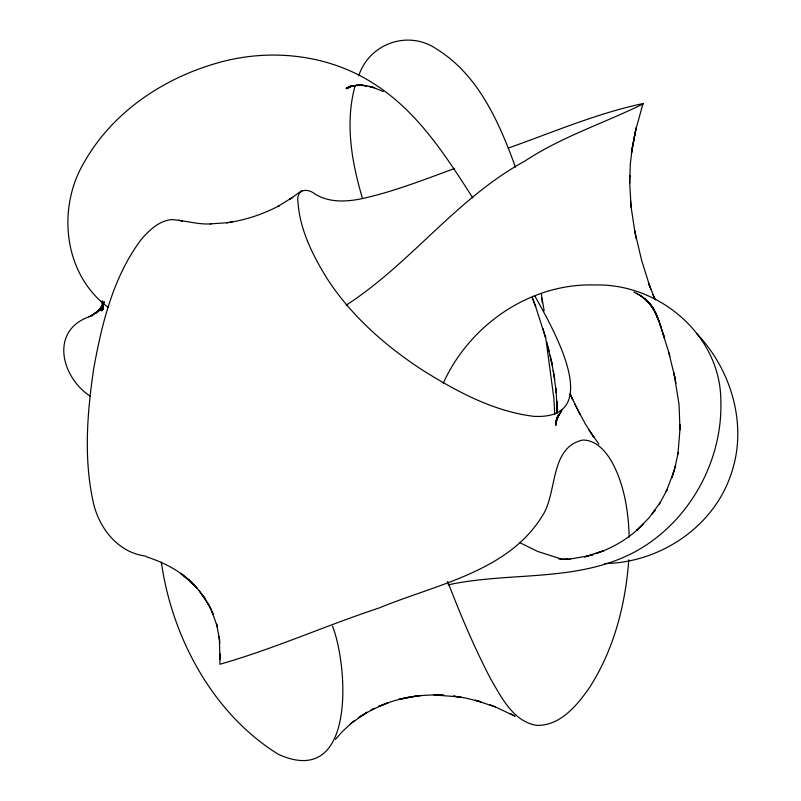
<?xml version="1.0" encoding="UTF-8"?>
<svg xmlns="http://www.w3.org/2000/svg" width="801" height="801" viewBox="0 0 801 801"><rect width="100%" height="100%" fill="white"/><g stroke="black" fill="none" stroke-linecap="round" stroke-linejoin="round"><path stroke-width="1.2" d="M556.985 413.356L556.945 401.261L557.005 411.043M629.696 176.901L629.696 175.469L629.656 183.149L630.307 164.105L632.319 147.044L636.224 127.689L631.438 153.121L635.543 130.613L643.003 103.569C596.785 113.382 552.82 132.325 508.335 148.055M680.049 424.63L680.009 429.797L679.038 404.425L673.911 372.906L676.014 383.279M220.005 653.626L219.955 659.563L219.304 636.615L219.814 643.353M680.029 428.735L677.946 454.087L678.157 452.615L675.013 467.564L671.879 477.917L675.533 465.661M629.196 537.121C628.455 511.879 624.55 486.017 612.705 463.419C606.587 452.235 596.665 439.929 582.697 440.059C549.196 447.509 557.746 493.346 542.037 516.345C507.644 571.984 435.704 584.49 379.504 607.839C325.937 625.471 274.062 648.84 219.905 664.259L219.975 656.85M102.738 300.856L101.727 311.028L102.658 304.74L99.835 310.778L104.28 301.587M628.755 559.829C625.601 604.344 614.017 649.2 589.836 687.098C577.461 704.9 560.279 726.327 536.31 725.316C513.141 721.3 501.526 697.461 490.773 679.118C474.262 647.568 460.455 614.667 447.639 581.476M556.695 418.533L556.024 424.089M556.685 418.993L555.744 425.431L557.686 416.039L555.614 423.118M102.658 304.74L101.587 309.366L103.139 302.928L100.926 309.206L102.638 304.78L101.637 310.207L102.388 306.232M556.094 422.548L556.435 420.805M355.093 85.857C344.861 122.763 351.659 161.822 362.292 197.827M675.013 467.564L675.563 465.551M674.312 470.167L666.242 491.584L666.953 490.052L659.383 503.979M643.413 103.78C604.344 123.064 561.531 136.751 524.715 161.191C456.59 198.288 410.693 263.569 346.142 305.191M556.845 419.163L558.267 415.349L555.624 421.917L557.786 416.78M358.738 75.795C369.291 43.474 408.069 29.667 436.405 48.911C478.397 74.693 499.293 122.623 515.443 167.129M443.263 383.178C469.586 324.866 530.432 282.743 595.253 284.986C659.223 283.344 720.95 335.439 720.84 401.221C722.752 463.439 686.837 525.756 631.018 553.851C574.167 582.277 508.575 571.704 448.059 584.88M557.256 418.052L559.128 414.237L556.655 419.113L561.891 410.122M101.817 306.643L103.99 302.608L98.203 311.399L101.827 306.743L99.034 310.548L102.999 304.63L97.432 312.09L100.696 308.265L96.921 312.44L100.325 308.715L96.41 312.77L99.925 309.166L95.87 313.101L99.464 309.657L91.985 315.394L95.329 313.081M558.718 415.138L559.729 413.556L557.526 416.57L561.01 411.864M660.184 502.627L648.89 518.017L636.565 530.492L643.614 523.844L642.853 524.555M654.397 511.178L655.228 510.087L652.104 514.142M335.449 739.363L342.448 731.473L351.499 723.033L367.158 712.189L358.968 717.285L374.598 708.324L371.023 710.117L388.265 702.677L378.573 706.452C392.15 700.685 406.578 696.84 421.286 695.538M637.115 529.972C626.612 539.253 614.447 546.592 601.361 551.619L604.004 550.587L584.74 556.905L593.231 554.542L590.257 555.353M350.788 85.957L348.075 88.2L350.137 86.388M454.598 168.47C424.971 179.334 395.454 190.968 364.635 198.067C348.515 201.782 330.493 203.194 315.654 194.473C306.963 187.274 295.729 189.306 298.032 202.733C300.025 230.137 312.881 255.519 327.078 278.538C351.238 315.894 385.321 345.822 422.327 370.012C456.35 391.288 493.106 411.223 533.486 416.31C607.428 420.455 550.828 325.076 534.838 295.949M351.499 723.033L350.267 724.004L354.753 720.479M350.808 85.887L348.145 87.91L350.588 86.087M301.757 190.658L289.501 199.469L292.565 197.376L277.937 206.388L279.539 205.537C263.108 214.257 245.206 220.265 226.753 222.768L232.24 221.917M350.247 86.298L347.304 88.43L350.898 85.897M96.16 312.51L88.851 316.816M348.425 87.559L349.657 86.758L346.242 88.751L351.439 86.138L346.022 88.24L354.242 85.447L348.325 87.299M349.366 87.029L351.689 86.178M595.393 553.721L600.97 551.829L598.327 552.72M92.746 315.604C49.652 327.829 59.624 375.779 90.213 396.245M588.385 555.884L568.189 559.348M348.085 87.129L356.475 85.327M417.862 695.929L399.018 699.393C413.556 695.618 428.685 694.457 443.664 695.218L433.992 694.948L459.584 696.94L461.176 697.19L453.516 696.109L465.551 698.041L480.92 701.806L475.323 700.264L495.248 706.862L515.073 716.214L510.107 713.601L510.918 714.021M353.391 85.807L357.757 85.256M227.164 222.708L210.423 223.89L211.013 223.879C197.527 224.761 184.51 220.255 171.234 219.604C158.518 221.146 148.666 230.618 140.846 240.03C113.031 277.316 101.787 323.944 93.667 368.961C87.359 411.634 83.805 455.689 92.425 498.292C97.181 525.686 116.616 552.55 145.822 556.074M354.903 85.567L362.242 85.156L356.866 85.176L366.648 85.767L364.435 85.487L374.578 87.76L369.221 86.288L371.093 86.788M565.987 559.388L567.899 559.388L563.854 559.368L570.052 559.148M604.695 563.554C659.423 562.793 713.16 527.438 730.832 474.823C748.154 426.122 731.774 370.302 696.78 333.616M561.641 559.388L567.899 559.388M565.816 559.468L558.918 558.998M363.494 85.397L361.201 85.136L366.648 85.767M562.412 559.368L537.711 551.458L519.398 542.467M372.815 87.279L383.319 91.534M146.363 556.815C161.982 561.741 176.981 569.241 189.266 580.184L180.766 573.396L193.772 584.65L196.966 588.054L189.426 580.335L197.577 588.835L204.776 598.177L201.482 593.641M178.973 220.195L182.608 221.456M490.743 705.12L489.721 704.74L495.248 706.862M633.881 292.025L638.507 294.538M636.304 293.226L642.572 297.001L639.328 294.908L645.616 299.524L642.712 297.171L649.511 303.609L647.148 300.876L653.886 309.196L648.93 302.818L651.603 306.072L649.581 303.329M108.235 307.384C63.029 273.962 56.521 206.908 85.166 160.641C113.662 111.139 164.686 77.557 219.013 62.528C271.489 47.85 330.503 54.588 376.15 85.226C418.452 112.841 446.117 156.325 472.86 198.017M645.426 299.153L649.511 303.609M648.93 302.818L653.015 307.864M199.069 590.467L209.251 605.806L204.185 597.125M598.908 444.124L589.095 430.167L593.831 437.136L585.301 423.889L574.707 404.014M648.9 302.367L656.379 313.982M656.84 315.995L651.664 306.122L654.327 310.588M651.664 306.122L653.366 308.996M207.549 602.873L210.703 608.82M650.833 289.381L649.18 284.725L654.667 298.352M579.724 413.947L580.024 414.538L570.022 393.832M652.675 294.428L655.408 299.894M212.115 611.844L209.492 606.207L213.356 614.507L212.115 611.844L217.291 626.732L216.52 623.759L219.534 639.719M655.158 311.809L659.063 321.551M532.194 297.531L535.659 306.563L532.435 298.112M657.2 316.896L661.115 327.489M535.408 305.932L545.521 337.411L542.928 328.51M648.7 283.344L649.911 286.788L641.581 260.145L634.592 230.518L636.164 238.328L635.844 236.746M659.433 322.773L662.878 332.846M659.603 323.163L668.615 351.799L674.903 377.611M102.448 304.25L103.429 309.306L102.628 304.6M101.477 301.276L103.209 306.523M332.515 626.122C348.455 667.163 355.834 789.396 278.388 754.332C212.776 713.741 171.855 637.175 161.341 562.032M668.615 351.799L669.846 356.255M546.793 342.067L552.259 365.086L550.217 355.734M548.004 346.713L549.176 351.349M551.318 360.66L554.763 379.524M544.139 310.708L541.967 297.862M635.013 232.68L631.048 206.598L629.646 181.947M553.301 370.543L556.305 392.62L555.864 388.255L556.995 405.987M545.421 335.419L553.881 398.518L554.763 414.668M541.426 294.067L541.756 297.281M541.856 298.352L542.287 302.648M630.507 200.57L631.098 207.109L631.048 206.598M572.645 399.609L570.352 394.533L572.645 399.609M658.963 321.061L654.898 311.389L658.963 321.061M664.59 338.272L663.068 333.446L664.59 338.272"/></g></svg>
